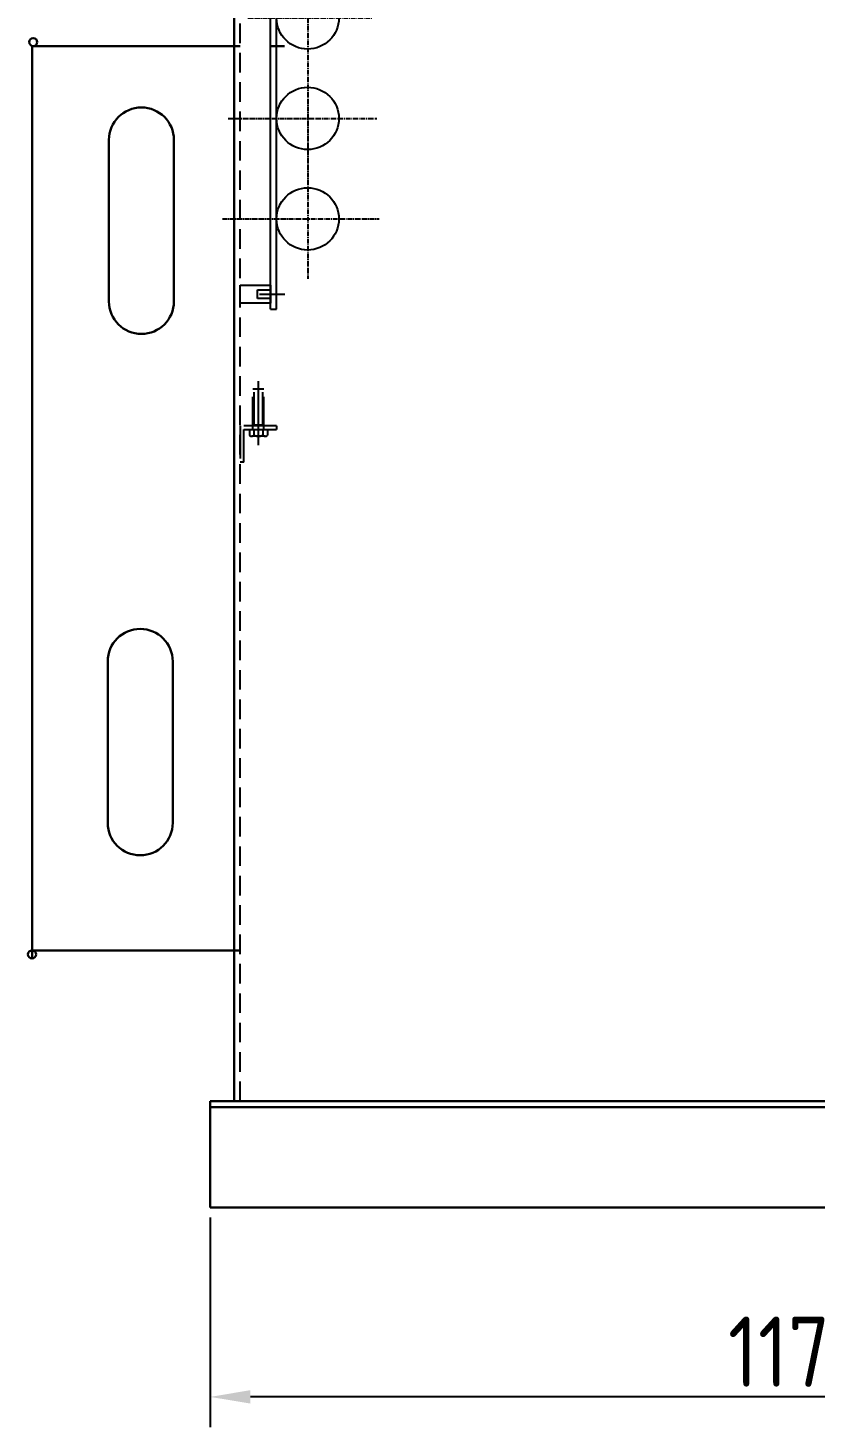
# Model space of a CAD drawing. Header units: millimetres. Extents: x 70841 to 133731, y -170061 to -164340.
# Drawn here: x 92483 to 93266, y -167346 to -165954 of the extents above; entities that cross this region are included whole.
import ezdxf

# ---------------------------------------------------------------- set-up
doc = ezdxf.new("R2010")
doc.units = ezdxf.units.MM
doc.header["$LTSCALE"] = 13
for name, pattern in [('CENTER2', [1.125, 0.75, -0.125, 0.125, -0.125]), ('CENTERX2', [101.6, 63.5, -12.7, 12.7, -12.7]), ('DASHED', [0.75, 0.5, -0.25])]:
    doc.linetypes.add(name, pattern=pattern)
for name, color, linetype in [('1', 4, 'Continuous'), ('1轮廓实线层', 7, 'Continuous'), ('4虚线层', 6, 'DASHED'), ('中心线', 1, 'CENTER2'), ('粗实线', 4, 'Continuous')]:
    doc.layers.add(name, color=color, linetype=linetype)
doc.layers.add('标注、文本', color=3, linetype='Continuous', lineweight=25)
doc.styles.get("Standard").update_dxf_attribs({"font": 'gbenor.shx', "bigfont": 'gbcbig.shx'})
doc.dimstyles.new('1-15', dxfattribs={"dimscale": 20, "dimtxt": 3.5, "dimasz": 2, "dimexe": 1.5, "dimexo": 0.5, "dimgap": 0.5, "dimtad": 1, "dimtoh": 1, "dimdec": 1, "dimdsep": 46, "dimtxsty": 'Standard', "dimcen": 2.5, "dimclrd": 3, "dimclre": 3, "dimclrt": 3, "dimadec": 0, "dimazin": 2, "dimtfac": 1, "dimtdec": 1, "dimtmove": 0, "dimatfit": 2, "dimfxl": 1, "dimarcsym": 0})

# ---------------------------------------------------------------- blocks, each defined once
blk = doc.blocks.new('A$C5957240F')
at = {"layer": '1', "color": 1, "linetype": 'CENTERX2', "lineweight": -3, "ltscale": 0.1}
blk.add_line((18, 16.7), (18, 80.4), dxfattribs=at)
at = {"layer": '4虚线层', "ltscale": 5}
for p, q in [((12.6, 32.4), (12.6, 72.9)), ((12.6, 72.9), (23.4, 72.9)), ((13.7, 37.2), (13.7, 72.9)), ((22.3, 37.2), (22.3, 72.9)), ((23.4, 32.4), (23.4, 72.9)), ((36, 36), (0, 36)), ((0, 36), (0, 0)), ((3.6, 0), (3.6, 32.4)), ((3.6, 32.4), (36, 32.4)), ((9, 32.4), (27, 32.4)), ((9, 32.4), (9, 26.7)), ((12.6, 37.2), (23.4, 37.2)), ((13.5, 32.4), (13.5, 26.7)), ((22.5, 32.4), (22.5, 26.7)), ((27, 32.4), (27, 26.7)), ((36, 36), (36, 32.4)), ((24.8, 25.6), (18, 25.6)), ((3.6, 0), (0, 0))]:
    blk.add_line(p, q, dxfattribs=at)
at = {"layer": '4虚线层'}
blk.add_line((18, 25.6), (11.2, 25.6), dxfattribs=at)
blk.add_arc((11.2, 28.7), 3.01, 221.6088, 318.3912, dxfattribs=at)
at = {"layer": '4虚线层', "ltscale": 5}
for centre, radius, start, end in [((18, 36.2), 10.5, 244.676, 295.324), ((24.8, 28.7), 3.01, 221.6088, 318.3912)]:
    blk.add_arc(centre, radius, start, end, dxfattribs=at)
blk = doc.blocks.new('846712')
at = {"layer": '1轮廓实线层', "color": 0, "ltscale": 0.5}
for p, q in [((12564.4, -718.9), (12558.4, -718.9)), ((12558.4, -1098.9), (12558.4, -718.9)), ((12564.4, -1098.9), (12564.4, -718.9)), ((12547.6, -733.9), (12572.7, -733.9)), ((12547.6, -1083.9), (12572.7, -1083.9)), ((12558.4, -1098.9), (12564.4, -1098.9))]:
    blk.add_line(p, q, dxfattribs=at)
at = {"layer": '中心线', "color": 1, "ltscale": 0.5}
for p, q in [((12595.4, -758.1), (12595.4, -1068.6)), ((12535.8, -808.9), (12660.2, -808.9)), ((12516.2, -908.9), (12664, -908.9)), ((12510.6, -1008.9), (12666.4, -1008.9))]:
    blk.add_line(p, q, dxfattribs=at)
at = {"layer": '标注、文本'}
for centre in [(12595.4, -808.9), (12595.4, -908.9), (12595.4, -1008.9)]:
    blk.add_circle(centre, 31, dxfattribs=at)
blk = doc.blocks.new('A$C35956794')
at = {"layer": '4虚线层', "ltscale": 5}
for points in [[(17.7, 373.9), (47.7, 373.9), (47.7, 356.1), (17.7, 356.1)], [(17.7, 373.9), (47.7, 373.9), (47.7, 356.1), (17.7, 356.1)], [(34.8, 369.3), (47.7, 369.3), (47.7, 360.7), (34.8, 360.7)], [(34.8, 369.3), (47.7, 369.3), (47.7, 360.7), (34.8, 360.7)], [(17.7, 23.9), (47.7, 23.9), (47.7, 6.1), (17.7, 6.1)], [(17.7, 23.9), (47.7, 23.9), (47.7, 6.1), (17.7, 6.1)], [(34.8, 19.3), (47.7, 19.3), (47.7, 10.7), (34.8, 10.7)], [(34.8, 19.3), (47.7, 19.3), (47.7, 10.7), (34.8, 10.7)]]:
    blk.add_lwpolyline(points, close=True, dxfattribs=at)
at = {"layer": '标注、文本'}
blk.add_blockref('846712', (-12510.6, 1098.9), dxfattribs=at)
blk = doc.blocks.new('*D1598')
at = {"layer": 'Defpoints', "color": 0, "transparency": 16777216}
for p in [(92664.2, -167127.7), (93839.2, -167127.7), (92664.2, -167316.1)]:
    blk.add_point(p, dxfattribs=at)
at = {"layer": '标注、文本', "color": 3, "lineweight": -2, "transparency": 16777216}
for p, q in [((92664.2, -167137.7), (92664.2, -167346.1)), ((93839.2, -167137.7), (93839.2, -167346.1)), ((93799.2, -167316.1), (92704.2, -167316.1))]:
    blk.add_line(p, q, dxfattribs=at)
at = {"layer": '标注、文本', "color": 3, "transparency": 16777216}
for points in [[(92704.2, -167309.4), (92704.2, -167322.7), (92664.2, -167316.1)], [(93799.2, -167309.4), (93799.2, -167322.7), (93839.2, -167316.1)]]:
    blk.add_solid(points, dxfattribs=at)
at = {"layer": '标注、文本', "color": 3, "transparency": 16777216, "insert": (93251.7, -167271.1), "char_height": 70, "attachment_point": 5}
blk.add_mtext('1175', dxfattribs=at)

msp = doc.modelspace()

# ---------------------------------------------------------------- linework, layer by layer
at = {"layer": '4虚线层', "ltscale": 3}
msp.add_line((92694.187, -167021.717), (92694.187, -165618.867), dxfattribs=at)
at = {"layer": '标注、文本', "color": 4, "lineweight": 30}
for p, q in [((92486.995, -165971.731), (92486.995, -166879.717)), ((92694.187, -165971.731), (92488.187, -165971.731)), ((92738.187, -165971.731), (92724.187, -165971.731)), ((92563.516, -166225.891), (92563.516, -166065.14)), ((92628.119, -166065.14), (92628.119, -166225.891)), ((92562.324, -166744.798), (92562.324, -166584.047)), ((92626.928, -166584.047), (92626.928, -166744.798)), ((92486.995, -166871.717), (92694.187, -166871.717))]:
    msp.add_line(p, q, dxfattribs=at)
for centre in [(92488.187, -165967.731), (92486.995, -166875.717)]:
    msp.add_circle(centre, 4, dxfattribs=at)
for centre, start, end in [((92595.818, -166065.14), 0, 180), ((92595.818, -166225.891), 180, 0), ((92594.626, -166584.047), 0, 180), ((92594.626, -166744.798), 180, 0)]:
    msp.add_arc(centre, 32.302, start, end, dxfattribs=at)
at = {"layer": '粗实线', "lineweight": 30}
for p, q in [((92688.187, -167021.717), (92688.187, -165618.867)), ((93314.187, -167021.717), (92664.187, -167021.717)), ((92664.187, -167021.717), (92664.187, -167127.717)), ((93314.187, -167027.717), (92664.187, -167027.717)), ((92664.187, -167127.717), (93839.187, -167127.717))]:
    msp.add_line(p, q, dxfattribs=at)

# ---------------------------------------------------------------- block references
at = {"layer": '标注、文本'}
for name, p in [('A$C35956794', (92676.438, -166233.716)), ('A$C5957240F', (92694.187, -166385.717))]:
    msp.add_blockref(name, p, dxfattribs=at)

# ---------------------------------------------------------------- dimensions: what is measured, and where the dimension line sits
dim = msp.add_linear_dim(base=(92664.187, -167316.069), p1=(93839.187, -167127.717), p2=(92664.187, -167127.717), dimstyle='1-15', dxfattribs=at)
dim.commit()
dim.dimension.update_dxf_attribs({"geometry": '*D1598', "text_midpoint": (93251.687, -167271.069)})

doc.saveas('drawing.dxf')
